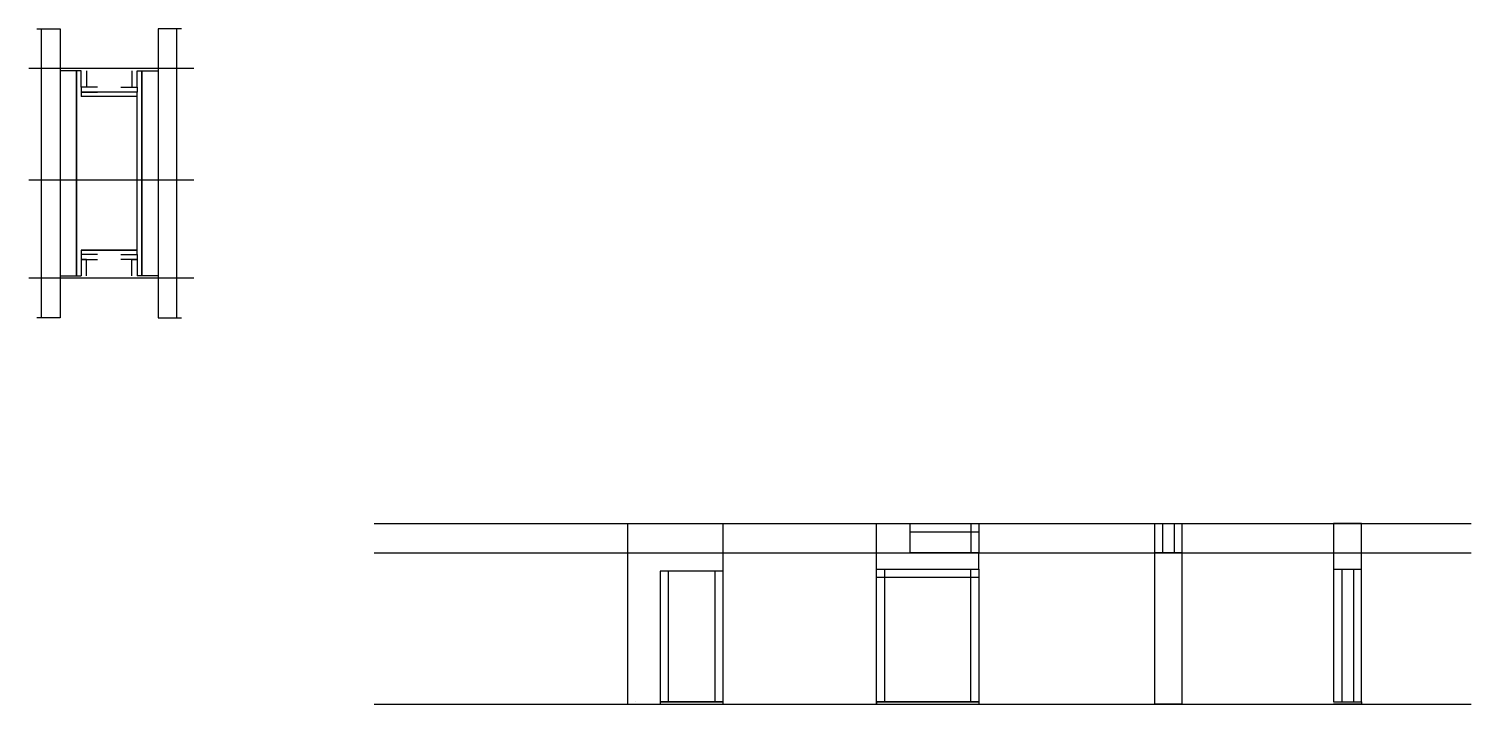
# Model space of a CAD drawing. Header units: metres. Extents: x 4540 to 5778, y 2057 to 2636.
import ezdxf

# ---------------------------------------------------------------- set-up
doc = ezdxf.new("R2010")
doc.units = ezdxf.units.M
for name, color, linetype in [('CHAPA', 7, 'Continuous'), ('COTA', 7, 'Continuous'), ('Hachura', 7, 'Continuous'), ('Madeira', 7, 'Continuous'), ('Nível', 7, 'Continuous'), ('Painéis', 7, 'Continuous'), ('Perfil Metálico', 7, 'Continuous'), ('SARR_2.2x7', 7, 'Continuous'), ('SARRAFO', 7, 'Continuous')]:
    doc.layers.add(name, color=color, linetype=linetype)

msp = doc.modelspace()

# ---------------------------------------------------------------- linework, layer by layer
at = {"layer": 'CHAPA', "color": 7, "lineweight": 25}
for points in [[(4584.5, 2600.4), (4580.5, 2600.4), (4580.5, 2424.4), (4584.5, 2424.4)], [(4584.5, 2600.4), (4580.5, 2600.4), (4580.5, 2424.4), (4584.5, 2424.4)], [(4632.5, 2600.4), (4636.5, 2600.4), (4636.5, 2424.4), (4632.5, 2424.4)], [(4632.5, 2600.4), (4636.5, 2600.4), (4636.5, 2424.4), (4632.5, 2424.4)], [(4632.5, 2578.4), (4632.5, 2582), (4584.5, 2582), (4584.5, 2578.4)], [(4632.5, 2578.4), (4632.5, 2582), (4584.5, 2582), (4584.5, 2578.4)], [(4632.5, 2442.8), (4632.5, 2446.4), (4584.5, 2446.4), (4584.5, 2442.8)], [(4632.5, 2442.8), (4632.5, 2446.4), (4584.5, 2446.4), (4584.5, 2442.8)]]:
    msp.add_lwpolyline(points, dxfattribs=at)
at = {"layer": 'COTA', "color": 7, "lineweight": 25}
for p, q in [((5053.8, 2056.7), (5053.8, 2211.7)), ((5053.8, 2211.7), (5135.8, 2211.7)), ((5135.8, 2170.7), (5135.8, 2211.7)), ((5267.5, 2211.7), (5296.5, 2211.7)), ((5267.5, 2172.7), (5267.5, 2211.7)), ((5355.5, 2172.7), (5355.5, 2186.7)), ((5053.8, 2056.7), (5081.8, 2056.7)), ((5060.8, 2058.7), (5060.8, 2058.7)), ((5530.1, 2056.7), (5506.1, 2056.7))]:
    msp.add_line(p, q, dxfattribs=at)
for points in [[(5684.1, 2172.7), (5684.1, 2211.7), (5660.1, 2211.7), (5660.1, 2172.7)], [(5530.1, 2056.7), (5530.1, 2186.7), (5506.1, 2186.7), (5506.1, 2056.7)]]:
    msp.add_lwpolyline(points, dxfattribs=at)
at = {"layer": 'Hachura', "color": 7, "lineweight": 25}
for p, q in [((4681.3, 2602.4), (4539.5, 2602.4)), ((4681.3, 2506.4), (4539.5, 2506.4)), ((4681.3, 2422.4), (4539.5, 2422.4))]:
    msp.add_line(p, q, dxfattribs=at)
at = {"layer": 'Madeira', "color": 7, "lineweight": 25}
for points in [[(4566.5, 2424.4), (4580.5, 2424.4), (4580.5, 2600.4), (4566.5, 2600.4)], [(4650.5, 2424.4), (4636.5, 2424.4), (4636.5, 2600.4), (4650.5, 2600.4)]]:
    msp.add_lwpolyline(points, dxfattribs=at)
at = {"layer": 'Nível', "color": 7, "lineweight": 25}
for p, q in [((4836.2, 2211.7), (5778.2, 2211.7)), ((4836.2, 2186.7), (5778.2, 2186.7)), ((4836.2, 2056.7), (5778.2, 2056.7))]:
    msp.add_line(p, q, dxfattribs=at)
at = {"layer": 'Painéis', "color": 7, "lineweight": 25}
for p, q in [((5296.5, 2211.7), (5355.5, 2211.7)), ((5296.5, 2186.7), (5296.5, 2211.7)), ((5355.5, 2211.7), (5355.5, 2186.7)), ((5506.1, 2211.7), (5506.1, 2186.7)), ((5506.1, 2211.7), (5530.1, 2211.7)), ((5530.1, 2186.7), (5530.1, 2211.7)), ((5355.5, 2186.7), (5296.5, 2186.7)), ((5506.1, 2186.7), (5530.1, 2186.7)), ((5135.8, 2170.7), (5081.8, 2170.7)), ((5081.8, 2170.7), (5081.8, 2056.7)), ((5135.8, 2056.7), (5135.8, 2170.7)), ((5267.5, 2056.7), (5267.5, 2172.7)), ((5267.5, 2172.7), (5355.5, 2172.7)), ((5355.5, 2172.7), (5355.5, 2056.7)), ((5660.1, 2172.7), (5660.1, 2058.7)), ((5660.1, 2172.7), (5684.1, 2172.7)), ((5684.1, 2058.7), (5684.1, 2172.7)), ((5081.8, 2058.7), (5135.8, 2058.7)), ((5267.5, 2058.7), (5355.5, 2058.7)), ((5660.1, 2058.7), (5684.1, 2058.7))]:
    msp.add_line(p, q, dxfattribs=at)
for points in [[(4584.5, 2446.4), (4632.5, 2446.4), (4632.5, 2578.4), (4584.5, 2578.4)], [(5081.8, 2056.7), (5135.8, 2056.7), (5135.8, 2058.7), (5081.8, 2058.7)], [(5355.5, 2058.7), (5267.5, 2058.7), (5267.5, 2056.7), (5355.5, 2056.7)], [(5660.1, 2058.7), (5684.1, 2058.7), (5684.1, 2056.7), (5660.1, 2056.7)]]:
    msp.add_lwpolyline(points, dxfattribs=at)
at = {"layer": 'Perfil Metálico', "color": 7, "lineweight": 25}
for points in [[(4546.5, 2636.4), (4566.5, 2636.4), (4566.5, 2388.4), (4546.5, 2388.4)], [(4562.5, 2388.4), (4550.5, 2388.4), (4550.5, 2636.4), (4562.5, 2636.4)], [(4670.5, 2636.4), (4650.5, 2636.4), (4650.5, 2388.4), (4670.5, 2388.4)], [(4654.5, 2388.4), (4666.5, 2388.4), (4666.5, 2636.4), (4654.5, 2636.4)]]:
    msp.add_lwpolyline(points, dxfattribs=at)
at = {"layer": 'SARR_2.2x7', "color": 7, "lineweight": 25}
for p, q in [((5348.5, 2211.7), (5348.5, 2186.7)), ((5513.1, 2211.7), (5513.1, 2186.7)), ((5523.1, 2211.7), (5523.1, 2186.7)), ((5296.5, 2204.7), (5355.5, 2204.7)), ((5088.8, 2058.7), (5088.8, 2170.7)), ((5128.8, 2058.7), (5128.8, 2170.7)), ((5274.5, 2058.7), (5274.5, 2172.7)), ((5348.5, 2058.7), (5348.5, 2172.7)), ((5667.1, 2172.7), (5667.1, 2058.7)), ((5677.1, 2172.7), (5677.1, 2058.7)), ((5267.5, 2165.7), (5355.5, 2165.7)), ((5128.8, 2058.7), (5128.8, 2058.7)), ((5274.5, 2058.7), (5274.5, 2058.7)), ((5348.5, 2058.7), (5348.5, 2058.7))]:
    msp.add_line(p, q, dxfattribs=at)
at = {"layer": 'SARRAFO', "color": 7, "lineweight": 25}
for points in [[(4588.9, 2600.4), (4588.9, 2586.4), (4584.5, 2586.4), (4584.5, 2600.4)], [(4628.1, 2600.4), (4628.1, 2586.4), (4632.5, 2586.4), (4632.5, 2600.4)], [(4598.5, 2586.4), (4584.5, 2586.4), (4584.5, 2582), (4598.5, 2582)], [(4618.5, 2586.4), (4632.5, 2586.4), (4632.5, 2582), (4618.5, 2582)], [(4598.5, 2442.8), (4584.5, 2442.8), (4584.5, 2438.4), (4598.5, 2438.4)], [(4618.5, 2442.8), (4632.5, 2442.8), (4632.5, 2438.4), (4618.5, 2438.4)], [(4588.9, 2424.4), (4588.9, 2438.4), (4584.5, 2438.4), (4584.5, 2424.4)], [(4628.1, 2424.4), (4628.1, 2438.4), (4632.5, 2438.4), (4632.5, 2424.4)]]:
    msp.add_lwpolyline(points, dxfattribs=at)

doc.saveas('drawing.dxf')
